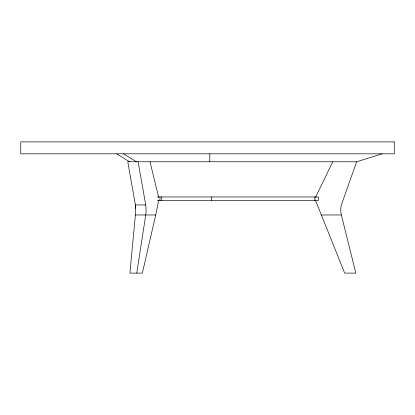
<?xml version="1.0" encoding="UTF-8"?>
<svg xmlns="http://www.w3.org/2000/svg" width="415" height="415" viewBox="0 0 415 415"><rect width="100%" height="100%" fill="white"/><g stroke="black" fill="none" stroke-linecap="round" stroke-linejoin="round"><path stroke-width="0.62" d="M382.179 153.82L356.615 161.772L127.779 161.772L135.399 204.948A20.786 10.391 -90 0 1 135.669 208.278L135.695 209.119A20.786 10.391 -90 0 1 135.399 214.975L129.9 273.112L142.35 273.112L155.734 214.975L158.732 199.999M136.784 273.112L145.727 214.975A20.786 10.391 -90 0 0 146.028 209.119L146.002 208.278A20.786 10.391 -90 0 0 145.727 204.948L138.107 161.772M356.615 161.772L341.374 204.948A20.786 20.786 0 0 0 340.829 208.278L340.777 209.119A20.786 20.786 0 0 0 341.374 214.975L355.816 273.112L344.683 273.112L315.343 199.952M315.421 197.597L332.752 161.772M157.394 196.964L318.44 196.964L318.44 200.544L157.394 200.544M145.727 204.948L135.399 204.948A20.786 10.391 90 0 1 135.669 208.278M135.399 214.975L155.734 214.975M321.366 214.975L341.374 214.975M123.603 153.82L136.39 161.772M116.719 153.82L129.501 161.772M150.038 161.772L158.68 197.499M314.861 196.964L314.861 200.544M211.385 196.964L211.385 200.544M209.798 153.82L209.798 161.772M161.741 196.964L161.741 200.544M159.951 196.964L159.951 200.544M394.25 141.888L20.75 141.888L20.75 153.82L394.25 153.82L394.25 141.888"/></g></svg>
